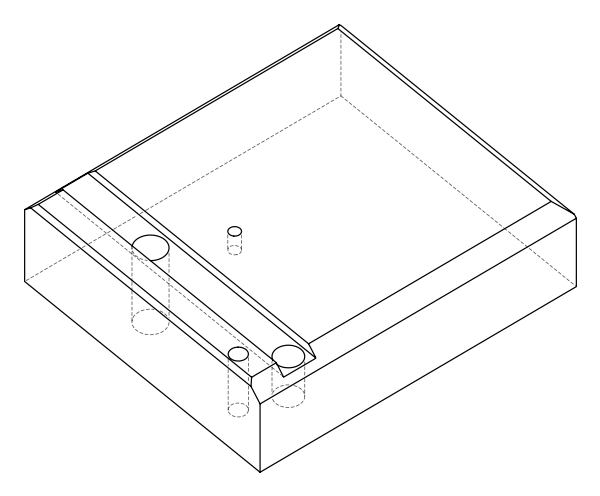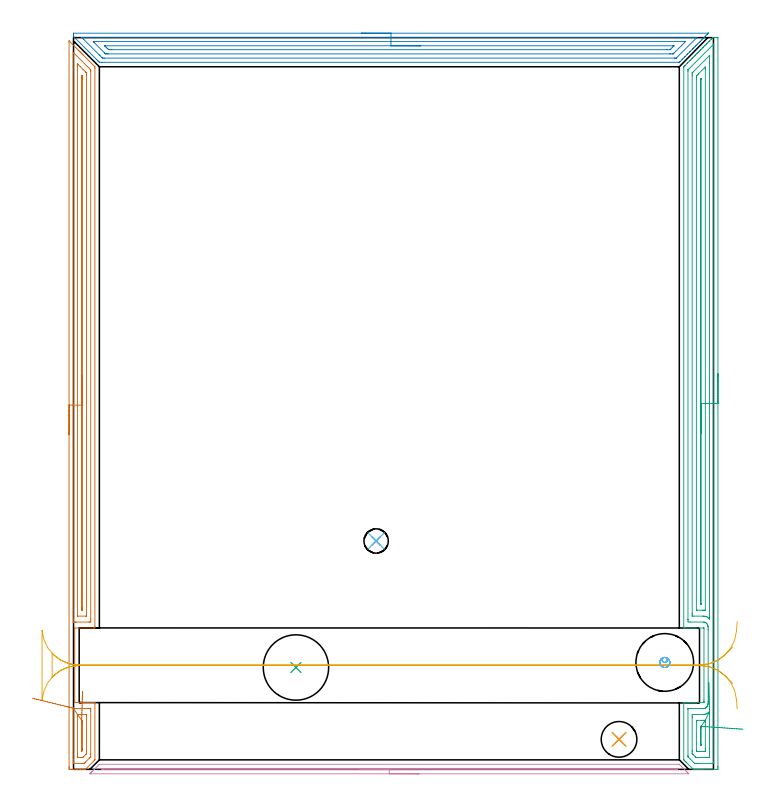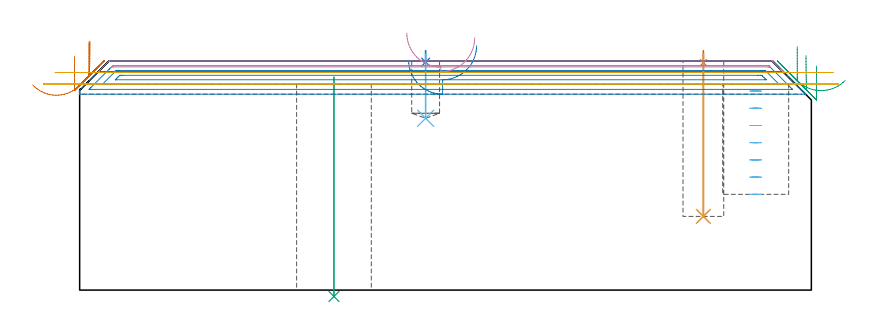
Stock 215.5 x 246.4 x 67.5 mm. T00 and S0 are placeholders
(PLAN: 12 operations, 7 tool changes, 30.1 min)
(1 SPOT_DRILL | STEP1POCKET | NXT0321_9005460120000 | 0.03 min | 1 mm3)
(2 SPOT_DRILL_1 | STEP1POCKET_2 | NXT0321_9005460120000 | 0.03 min | 0 mm3)
(3 INDEXABLE_INSERT_DRILL_THROUGH_HOLE_FROM_SOLID | STEP1HOLE | NXT0302_015 | 0.26 min | 25645 mm3)
(4 DRILL_BLIND_HOLE_INTO_CENTER | STEP1POCKET | UGT0301_198 | 0.19 min | 2159 mm3)
(5 DRILL_TO_ENLARGE_BLIND_HOLE | STEP1POCKET | UGT0301_373 | 0.19 min | 3012 mm3)
(6 DRILL_BLIND_HOLE_INTO_CENTER_1 | STEP1POCKET_2 | NXT0301_053 | 0.08 min | 836 mm3)
(7 AREA_MILL | FG_CHAMFER_SURFACE | UGT0205_001 | 7.4 min | 9328 mm3)
(8 AREA_MILL_1 | FG_CHAMFER_SURFACE_1 | UGT0205_001 | 6.78 min | 10086 mm3)
(9 AREA_MILL_2 | FG_CHAMFER_SURFACE_2 | UGT0205_001 | 9.36 min | 15903 mm3)
(10 AREA_MILL_3 | FG_CHAMFER_SURFACE_3 | UGT0205_001 | 3.32 min | 1011 mm3)
(11 MILL_RECTANGULAR_SLOT | SLOT_RECTANGULAR | UGT0201_107 | Follow Part, ap 6.25, ae 75% | 2.02 min | 31908 mm3)
(12 MILL_BLIND_HOLE_FROM_SOLID_MATERIAL | STEP1POCKET_1 | UGT0201_008 | Spiral | 0.47 min | 9608 mm3)
(TOOL NXT0321_9005460120000 | NC Spot Drill, 142deg, 12mm, Carbide, Uncoated | D12 PA142 FL30 Z2)
(TOOL NXT0302_015 | Index. Insert Drill 22mm [880-D2200L25-03] | D22 PA176 FL66 Z2)
(TOOL UGT0301_198 | Twist Drill 7.9 mm | D7.9 PA118 FL73 Z2)
(TOOL UGT0301_373 | Twist Drill Flat Bottom 12 mm | D12 PA180 FL101 Z2)
(TOOL NXT0301_053 | Carbide Drill 8.2mm [860.1-0820-025A1-MM 2214] | D8.2 PA140 FL47 Z2)
(TOOL UGT0205_001 | Chamfer Mill 20 x 3 x 45 deg. | D20 FL50 Z2)
(TOOL UGT0201_107 | End Mill 25 mm | D25 FL25 Z2)
(TOOL UGT0201_008 | End Mill 16 mm | D16 FL32 Z4)
(OP 1 SPOT_DRILL)
G17 G21 G94 G90
T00 M6
G54
G17 G0 G90 X183.7 Y10.1 S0 M3
G43 Z77.5 H0
G94 G81 G98 Z66.975 F250. R70.5
G80
M5
M2
(OP 2 SPOT_DRILL_1)
G17 G21 G94 G90
T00 M6
G54
G17 G0 G90 X101.9 Y76.9 S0 M3
G43 Z77.5 H0
G94 G81 G98 Z67.147 F250. R70.5
G80
M5
M2
(OP 3 INDEXABLE_INSERT_DRILL_THROUGH_HOLE_FROM_SOLID)
G17 G21 G94 G90
T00 M6
G54
G17 G0 G90 X74.9 Y34.3 S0 M3
G43 Z77.5 H1
G94 G81 G98 Z-1.884 F250. R62.7
G80
M5
M2
(OP 4 DRILL_BLIND_HOLE_INTO_CENTER)
G17 G21 G94 G90
T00 M6
G54
G17 G0 G90 X183.7 Y10.1 S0 M3
G43 Z77.5 H0
G94 G81 G98 Z21.7 F250. R69.5
G80
M5
M2
(OP 5 DRILL_TO_ENLARGE_BLIND_HOLE)
G17 G21 G94 G90
T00 M6
G54
G17 G0 G90 X183.7 Y10.1 S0 M3
G43 Z77.5 H0
G94 G73 G98 Z21.7 F250. Q11.45 R69.5
G80
M5
M2
(OP 6 DRILL_BLIND_HOLE_INTO_CENTER_1)
G17 G21 G94 G90
T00 M6
G54
G17 G0 G90 X101.9 Y76.9 S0 M3
G43 Z77.5 H1
G94 G81 G98 Z50.6 F250. R69.5
G80
M5
M2
(OP 7 AREA_MILL)
G17 G21 G94 G90
T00 M6
G54
G17 G0 G90 X-1.5 Y112.65 S1061 M3
G43 Z77.5 H0
Z68.8
G94 G1 Y112.688 Z67.928 F250.
Y112.802 Z67.064
Y112.991 Z66.212
Y113.253 Z65.38
Y113.587 Z64.574
Y113.99 Z63.8
Y114.458 Z63.064
Y114.989 Z62.372
Y115.579 Z61.729
Y116.222 Z61.14
Y116.914 Z60.608
Y117.65 Z60.14
Y118.424 Z59.737
Y119.23 Z59.403
Y120.062 Z59.141
Y120.913 Z58.952
Y121.778 Z58.838
Y122.65 Z58.8
X-1.499 Y245.269 Z58.799
X-1.494 Y245.283 Z58.803
X-1.473 Y245.269 Z58.825
X-1.38 Y245.18 Z58.919
X0.765 Y243.035 Z61.065
X1.094 Y242.707 Z61.391
X1.597 Y242.202 Z61.897
X1.809 Y241.992 Z62.107
X1.972 Y241.83 Z62.267
X2.129 Y241.672 Z62.427
X2.256 Y241.545 Z62.554
X2.411 Y241.391 Z62.706
X2.56 Y241.241 Z62.858
X2.703 Y241.098 Z63.001
X2.85 Y240.952 Z63.146
X2.991 Y240.81 Z63.289
X3.15 Y240.651 Z63.448
X3.289 Y240.513 Z63.585
X7.172 Y236.628 Z67.472
X7.193 Y236.596 Z67.493
X7.2 Y236.166 Z67.5
Y48.005
X7.193 Y47.61 Z67.493
X6.837 Y47.6 Z67.137
X0.4 Z60.7
Y22.5
X0.536 Y22.499 Z60.836
X0.544 Z60.837
X0.656 Y22.5 Z60.949
X1.478 Z61.778
X7.166 Z67.465
X7.193 Y22.46 Z67.493
X7.199 Y22.383 Z67.499
X7.2 Y22.081 Z67.5
Y3.308
X7.194 Y3.198 Z67.492
X7.086 Y3.085 Z67.383
X4.167 Y0.166 Z64.466
X4.008 Y0.005 Z64.3
X3.992 Y0.001 Z64.284
X3.814 Y0. Z64.114
X3.116 Z63.415
X2.411 Z62.706
X1.181 Z61.478
X-0.222 Z60.073
X-0.837 Z59.459
X-1.1 Y0.002 Z59.196
X-1.317 Y0.005 Z58.98
X-1.492 Y0.01 Z58.805
X-1.495 Y0.224 Z58.802
X-1.499 Y0.626 Z58.801
X-1.5 Y1.034 Z58.8
Y122.65
X-0.086 Z60.214
X-0.085 Y241.098 Z60.215
X-0.083 Y241.345 Z60.217
X-0.08 Y241.405 Z60.22
X-0.079 Y241.417 Z60.221
X-0.061 Y241.402 Z60.239
X-0.006 Y241.352 Z60.294
X0.252 Y241.098 Z60.552
X4.722 Y236.628 Z65.022
X5.044 Y236.304 Z65.344
X5.605 Y235.734 Z65.905
X5.779 Y235.54 Z66.079
X5.781 Y235.356 Z66.081
X5.785 Y234.98 Z66.085
X5.786 Y50.687 Z66.086
X5.784 Y49.934 Z66.084
X5.783 Y49.793 Z66.083
X5.779 Y49.615 Z66.079
X5.424 Y49.605 Z65.724
X5.233 Y49.601 Z65.533
X0.846 Y49.599 Z61.146
X0.656 Y49.596 Z60.956
X0.356 Y49.589 Z60.656
X0.191 Y49.568 Z60.491
X0.04 Y49.526 Z60.34
X-0.054 Y49.497 Z60.246
X-0.071 Y49.494 Z60.229
X-0.079 Z60.221
X-0.08 Y49.519 Z60.22
X-0.084 Y49.653 Z60.216
X-0.085 Y49.793 Z60.215
X-0.086 Y50.548 Z60.214
Y122.65
X1.328 Z61.628
X1.329 Y236.836 Z61.629
X1.33 Y237.522 Z61.63
X1.331 Y237.552 Z61.631
X1.373 Y237.522 Z61.673
X1.533 Y237.365 Z61.833
X2.273 Y236.628 Z62.573
X3.167 Y235.734 Z63.467
X4.06 Y234.84 Z64.36
X4.167 Y234.731 Z64.467
X4.354 Y234.535 Z64.654
X4.365 Y234.154 Z64.665
X4.369 Y233.946 Z64.669
X4.371 Y233.738 Z64.671
Y52.267
X4.37 Y52.058 Z64.67
X4.364 Y51.642 Z64.664
X4.362 Y51.608 Z64.662
X4.354 Y51.606 Z64.654
X4.328 Y51.603 Z64.628
X4.274 Y51.601 Z64.574
X4.167 Y51.6 Z64.467
X1.514 Y51.601 Z61.814
X1.338 Y51.61 Z61.638
X1.331 Y51.663 Z61.631
X1.33 Y51.681 Z61.63
X1.329 Y51.789 Z61.629
X1.328 Y122.65 Z61.628
X2.743 Z63.043
Y233.052
X2.746 Y233.39 Z63.046
X2.749 Y233.602 Z63.049
X2.757 Y233.683 Z63.057
X2.848 Y233.597 Z63.148
X2.898 Y233.546 Z63.198
X2.946 Y233.494 Z63.246
X2.951 Y233.396 Z63.251
X2.956 Y233.052 Z63.256
X2.957 Y232.833 Z63.257
Y232.496
Y54.263
X2.956 Y53.925 Z63.256
X2.953 Y53.711 Z63.253
X2.949 Y53.61 Z63.249
X2.85 Y53.609 Z63.15
X2.751 Y53.61 Z63.051
X2.748 Y53.707 Z63.048
X2.744 Y53.924 Z63.044
X2.743 Y54.263 Z63.043
Y54.482
Y122.65
Y123.521 Z63.081
Y124.386 Z63.195
Y125.238 Z63.383
Y126.07 Z63.646
Y126.876 Z63.98
Y127.65 Z64.382
Y128.386 Z64.851
Y129.078 Z65.382
Y129.721 Z65.972
Y130.31 Z66.615
Y130.841 Z67.307
Y131.31 Z68.043
Y131.713 Z68.816
Y132.047 Z69.622
Y132.309 Z70.454
Y132.498 Z71.306
Y132.612 Z72.171
Y132.65 Z73.043
G0 Z77.5
X-13.822 Y23.941
Z60.422
G1 X-13.205 Y23.791 Z59.823
X-12.54 Y23.629 Z59.282
X-11.832 Y23.457 Z58.803
X-11.086 Y23.276 Z58.389
X-10.307 Y23.086 Z58.043
X-9.502 Y22.891 Z57.769
X-8.678 Y22.69 Z57.568
X-7.839 Y22.486 Z57.442
X-6.993 Y22.28 Z57.391
X-6.145 Y22.074 Z57.417
X-5.303 Y21.87 Z57.518
X-4.473 Y21.668 Z57.695
X-3.661 Y21.47 Z57.945
X-2.873 Y21.279 Z58.267
X-2.116 Y21.094 Z58.659
X-1.395 Y20.919 Z59.117
X-0.715 Y20.754 Z59.638
X-0.082 Y20.6 Z60.218
X0.059 Y20.566 Z60.359
X0.217 Y20.527 Z60.517
X0.445 Y20.507 Z60.745
X0.656 Y20.503 Z60.956
X1.33 Y20.5 Z61.63
X1.533 Z61.833
X4.841 Z65.141
X5.719 Z66.019
X5.76 Y20.497 Z66.06
X5.772 Y20.494 Z66.072
X5.779 Y20.49 Z66.079
X5.781 Y20.475 Z66.081
X5.784 Y20.434 Z66.084
X5.785 Y20.293 Z66.085
X5.786 Y19.538 Z66.086
Y5.096
X5.784 Y4.343 Z66.084
X5.781 Y4.272 Z66.081
X5.779 Y4.242 Z66.079
X5.746 Y4.202 Z66.046
X5.394 Y3.846 Z65.694
X3.964 Y2.414 Z64.264
X3.62 Y2.077 Z63.92
X3.572 Y2.034 Z63.872
X3.541 Y2.01 Z63.841
X3.492 Y2.007 Z63.792
X3.289 Y2.003 Z63.589
X2.818 Y2. Z63.118
X0.184 Z60.484
X-0.011 Y2.003 Z60.289
X-0.045 Y2.005 Z60.255
X-0.077 Y2.009 Z60.223
X-0.079 Y2.054 Z60.221
X-0.084 Y2.274 Z60.216
X-0.085 Y2.414 Z60.215
X-0.086 Y3.169 Z60.214
X-0.085 Y20.482 Z60.215
X-0.084 Y20.576 Z60.216
X-0.082 Y20.6 Z60.218
X1.336 Y18.492 Z61.636
X1.343 Y18.494 Z61.643
X1.37 Y18.497 Z61.67
X1.424 Y18.499 Z61.724
X1.533 Y18.5 Z61.833
X4.172 Z64.472
X4.365 Y18.482 Z64.665
X4.37 Y18.43 Z64.67
Y18.412
X4.371 Y18.297 Z64.671
X4.372 Y17.611 Z64.672
X4.371 Y5.99 Z64.671
X4.37 Y5.783 Z64.67
X4.365 Y5.439 Z64.665
X4.362 Y5.273 Z64.662
X4.196 Y5.096 Z64.496
X4.182 Y5.081 Z64.482
X3.303 Y4.202 Z63.603
X3.289 Y4.188 Z63.589
X3.113 Y4.024 Z63.413
X2.949 Y4.01 Z63.249
X2.608 Y4.002 Z62.908
X2.411 Y4.001 Z62.711
X1.731 Z62.031
X1.533 Y4.005 Z61.833
X1.342 Y4.01 Z61.642
X1.336 Y4.202 Z61.636
X1.332 Y4.408 Z61.632
X1.329 Y5.096 Z61.629
Y5.305
Y17.82
X1.33 Y18.029 Z61.63
X1.334 Y18.445 Z61.634
X1.336 Y18.492 Z61.636
X2.749 Y16.48 Z63.049
X2.85 Y16.49 Z63.15
X2.95 Y16.48 Z63.25
X2.953 Y16.379 Z63.253
X2.956 Y16.163 Z63.256
X2.957 Y15.823 Z63.257
Y15.605
Y6.884
X2.955 Y6.665 Z63.255
X2.951 Y6.334 Z63.251
X2.945 Y6.305 Z63.245
X2.925 Y6.283 Z63.225
X2.848 Y6.202 Z63.148
X2.77 Y6.128 Z63.07
X2.751 Y6.111 Z63.051
X2.748 Y6.146 Z63.048
X2.745 Y6.219 Z63.045
X2.743 Y6.328 Z63.043
Y6.546
Y15.823
X2.744 Y16.161 Z63.044
X2.746 Y16.376 Z63.046
X2.749 Y16.48 Z63.049
X2.774 Y17.349 Z63.112
X2.799 Y18.21 Z63.251
X2.823 Y19.056 Z63.464
X2.847 Y19.88 Z63.75
X2.869 Y20.676 Z64.107
X2.891 Y21.437 Z64.532
X2.912 Y22.159 Z65.021
X2.931 Y22.835 Z65.572
X2.949 Y23.461 Z66.179
X2.965 Y24.032 Z66.839
X2.98 Y24.543 Z67.546
X2.993 Y24.99 Z68.295
X3.004 Y25.37 Z69.08
X3.013 Y25.681 Z69.895
X3.019 Y25.919 Z70.734
X3.024 Y26.084 Z71.591
X3.027 Y26.173 Z72.459
Y26.186 Z73.331
G0 Z77.5
M5
M2
(OP 8 AREA_MILL_1)
G17 G21 G94 G90
T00 M6
G54
G17 G0 G90 X96.9 Y247.9 S1061 M3
G43 Z77.5 H0
Z67.7
G94 G1 X96.938 Z66.828 F250.
X97.052 Z65.964
X97.241 Z65.112
X97.503 Z64.28
X97.837 Z63.474
X98.24 Z62.7
X98.708 Z61.964
X99.24 Z61.272
X99.829 Z60.629
X100.472 Z60.04
X101.164 Z59.508
X101.9 Z59.04
X102.674 Z58.637
X103.48 Z58.303
X104.312 Z58.041
X105.164 Z57.852
X106.028 Z57.738
X106.9 Z57.7
X213.509
X213.78 Y247.895 Z57.705
X213.782 Y247.894
X213.78 Y247.88 Z57.72
X213.702 Y247.802 Z57.798
X213.32 Y247.418 Z58.178
X212.846 Y246.946 Z58.654
X212.436 Y246.535 Z59.062
X212.292 Y246.391 Z59.208
X211.996 Y246.096 Z59.504
X211.553 Y245.651 Z59.946
X211.083 Y245.183 Z60.417
X210.669 Y244.767 Z60.83
X210.17 Y244.27 Z61.329
X209.785 Y243.884 Z61.713
X209.612 Y243.712 Z61.887
X209.421 Y243.521 Z62.079
X208.901 Y243. Z62.597
X208.719 Y242.819 Z62.781
X208.565 Y242.665 Z62.935
X208.459 Y242.558 Z63.039
X208.421 Y242.521 Z63.078
X207.708 Y241.808 Z63.792
X207.576 Y241.675 Z63.922
X207.528 Y241.627 Z63.971
X206.852 Y240.952 Z64.648
X206.692 Y240.791 Z64.806
X206.635 Y240.734 Z64.864
X205.996 Y240.096 Z65.504
X205.809 Y239.907 Z65.689
X205.146 Y239.247 Z66.353
X204.925 Y239.024 Z66.573
X204.283 Y238.383 Z67.217
X204.253 Y238.353 Z67.246
X204.014 Y238.119 Z67.475
X203.995 Y238.104 Z67.489
X203.807 Y238.1 Z67.5
X9.547
X8.735 Y238.106 Z67.493
X8.699 Y238.107 Z67.492
X8.654 Y238.149 Z67.45
X8.207 Y238.593 Z67.007
X7.776 Y239.024 Z66.576
X0.136 Y246.662 Z58.935
X0.073 Y246.724 Z58.869
X0.01 Y246.798 Z58.793
X0.002 Y246.865 Z58.726
X0. Y247.31 Z58.289
Y247.635 Z57.964
X0.01 Y247.893 Z57.705
X0.067 Y247.9 Z57.7
X106.9
Y246.486 Z59.114
X209.612 Y246.485 Z59.115
X209.662
X209.906 Y246.479 Z59.121
X209.884 Y246.445 Z59.155
X209.797 Y246.352 Z59.248
X209.704 Y246.255 Z59.345
X209.612 Y246.162 Z59.438
X203.137 Y239.687 Z65.913
X203.04 Y239.592 Z66.008
X202.978 Y239.536 Z66.064
X202.961 Y239.523 Z66.077
X202.94 Y239.52 Z66.08
X202.889 Y239.517 Z66.083
X202.467 Y239.514 Z66.086
X202.418
X10.39 Y239.515 Z66.085
X9.969 Y239.519 Z66.081
X9.763 Y239.521 Z66.079
X9.547 Y239.714 Z65.886
X8.902 Y240.349 Z65.251
X8.654 Y240.596 Z65.004
X3.295 Y245.956 Z59.644
X2.891 Y246.367 Z59.233
X2.804 Y246.458 Z59.142
X2.791 Y246.48 Z59.12
X2.824 Y246.481 Z59.119
X2.917 Y246.483 Z59.117
X3.295 Y246.486 Z59.114
X3.344
X106.9
Y245.072 Z60.528
X205.733 Y245.071 Z60.529
X205.846 Y245.069 Z60.531
X206.04 Y245.065 Z60.535
X206.052 Y245.06 Z60.54
X206.048 Y245.052 Z60.548
X206.04 Y245.04 Z60.56
X202.233 Y241.233 Z64.367
X202.011 Y241.017 Z64.583
X201.946 Y240.956 Z64.644
X201.921 Y240.935 Z64.665
X201.877 Y240.933 Z64.667
X201.574 Y240.931 Z64.669
X200.988 Y240.929 Z64.671
X200.681
X11.64
X11.333 Y240.93 Z64.67
X11.026 Y240.932 Z64.668
X10.822 Y240.936 Z64.664
X10.767 Y240.943 Z64.657
X10.74 Y240.967 Z64.633
X10.684 Y241.019 Z64.581
X10.466 Y241.233 Z64.367
X10.44 Y241.259 Z64.341
X6.867 Y244.832 Z60.768
X6.728 Y244.977 Z60.623
X6.662 Y245.049 Z60.551
X6.65 Y245.066 Z60.534
X6.661 Y245.067 Z60.533
X6.714 Y245.069 Z60.531
X6.867 Y245.071 Z60.529
X106.9 Y245.072 Z60.528
Y243.657 Z61.943
X201.803
X202.078 Y243.655 Z61.945
X202.166 Y243.652 Z61.948
X202.188 Y243.65 Z61.95
X202.182 Y243.641 Z61.959
X202.152 Y243.605 Z61.995
X202.073 Y243.522 Z62.078
X202.007 Y243.455 Z62.145
X201.574 Y243.022 Z62.578
X201.117 Y242.568 Z63.032
X200.969 Y242.424 Z63.176
X200.913 Y242.373 Z63.227
X200.884 Y242.35 Z63.25
X200.846 Y242.348 Z63.252
X200.681 Y242.346 Z63.254
X200.017 Y242.343 Z63.257
X199.788
X12.89
X12.226 Y242.344 Z63.256
X11.994 Y242.346 Z63.254
X11.836 Y242.35 Z63.25
X11.53 Y242.631 Z62.969
X11.333 Y242.818 Z62.782
X11.149 Y243. Z62.6
X10.969 Y243.181 Z62.419
X10.623 Y243.533 Z62.067
X10.529 Y243.632 Z61.968
X10.514 Y243.653 Z61.947
X10.517 Y243.654 Z61.946
X10.574 Y243.656 Z61.944
X10.669 Y243.657 Z61.943
X106.9
X107.772 Z61.981
X108.636 Z62.095
X109.488 Z62.283
X110.32 Z62.546
X111.126 Z62.88
X111.9 Z63.282
X112.636 Z63.751
X113.328 Z64.282
X113.971 Z64.872
X114.56 Z65.515
X115.092 Z66.207
X115.56 Z66.943
X115.963 Z67.716
X116.297 Z68.522
X116.559 Z69.354
X116.748 Z70.206
X116.862 Z71.071
X116.9 Z71.943
G0 Z77.5
M5
M2
(OP 9 AREA_MILL_2)
G17 G21 G94 G90
T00 M6
G54
G17 G0 G90 X217. Y133.2 S1061 M3
G43 Z77.5 H0
Z66.
G94 G1 Y133.162 Z65.128 F250.
Y133.048 Z64.263
Y132.859 Z63.412
Y132.597 Z62.58
Y132.263 Z61.774
Y131.86 Z61.
Y131.392 Z60.264
Y130.86 Z59.572
Y130.271 Z58.929
Y129.628 Z58.339
Y128.936 Z57.808
Y128.2 Z57.34
Y127.426 Z56.937
Y126.62 Z56.603
Y125.788 Z56.341
Y124.936 Z56.152
Y124.072 Z56.038
Y123.2 Z56.
Y1.023
X216.999 Y0.595 Z56.001
X216.994 Y0.137 Z56.003
X216.992 Y0.009 Z56.006
X216.542 Y0. Z56.455
X212.132 Z60.862
X211.544 Z61.453
X211.25 Z61.746
X210.662 Z62.334
X210.368 Z62.627
X209.78 Z63.22
X209.193 Z63.807
X208.71 Y0.003 Z64.287
X208.694 Y0.007 Z64.303
X208.604 Y0.095 Z64.394
X208.55 Y0.149 Z64.448
X206.241 Y2.458 Z66.757
X206.058 Y2.642 Z66.942
X205.958 Y2.742 Z67.042
X205.8 Y2.899 Z67.198
X205.594 Y3.106 Z67.405
X205.505 Y3.206 Z67.491
X205.5 Y3.27 Z67.5
Y22.441
X205.505 Y22.49 Z67.493
X205.622 Y22.5 Z67.376
X209.604 Z63.395
X210.368 Z62.625
X212.222 Z60.773
X212.242 Z60.758
X212.3 Z60.7
Y22.767
X212.297 Y22.886 Z60.696
X212.3 Y23.33 Z60.7
Y47.6
X212.2 Z60.8
X212.198 Y47.601
X212.197
X212.132 Y47.6 Z60.867
X205.958 Z67.036
X205.758 Y47.602 Z67.236
X205.504 Y47.61 Z67.49
X205.5 Y47.853 Z67.5
Y236.443
X205.504 Y236.596 Z67.489
X205.506 Y236.603 Z67.486
X205.68 Y236.78 Z67.319
X205.788 Y236.889 Z67.211
X205.958 Y237.06 Z67.039
X206.68 Y237.78 Z66.319
X206.84 Y237.942 Z66.157
X207.572 Y238.672 Z65.427
X207.722 Y238.824 Z65.274
X208.154 Y239.254 Z64.846
X208.463 Y239.564 Z64.536
X208.604 Y239.706 Z64.392
X209.008 Y240.108 Z63.992
X209.058 Y240.158 Z63.942
X209.355 Y240.455 Z63.644
X209.486 Y240.588 Z63.51
X209.862 Y240.962 Z63.138
X209.997 Y241.097 Z63.003
X210.246 Y241.347 Z62.752
X210.368 Y241.47 Z62.628
X210.716 Y241.816 Z62.284
X210.908 Y242.008 Z62.091
X211.138 Y242.239 Z61.86
X211.25 Y242.352 Z61.746
X211.82 Y242.92 Z61.18
X212.029 Y243.13 Z60.969
X212.132 Y243.234 Z60.864
X212.573 Y243.673 Z60.426
X213.014 Y244.116 Z59.982
X213.219 Y244.319 Z59.78
X213.278 Y244.378 Z59.722
X213.896 Y244.998 Z59.1
X214.132 Y245.232 Z58.868
X214.778 Y245.879 Z58.219
X214.986 Y246.086 Z58.014
X215.219 Y246.319 Z57.78
X215.301 Y246.39 Z57.697
X215.66 Y246.4 Z57.34
X216.542 Z56.458
X216.836 Z56.163
X216.994 Y246.39 Z56.005
X217. Y246.358 Z56.
Y123.2
X215.586 Z57.414
Y2.378
X215.584 Y2.174 Z57.416
X215.582 Y2.072 Z57.418
X215.579 Y2.024 Z57.421
X215.572 Y2.01 Z57.428
X215.525 Y2.008 Z57.475
X215.15 Y2.001 Z57.85
X210.368 Z62.632
X209.857 Y2.003 Z63.143
X209.486 Y2.01 Z63.514
X209.133 Y2.029 Z63.867
X208.774 Y2.378 Z64.226
X207.722 Y3.427 Z65.278
X206.991 Y4.161 Z66.009
X206.942 Y4.216 Z66.058
X206.921 Y4.243 Z66.079
X206.919 Y4.264 Z66.081
X206.916 Y4.366 Z66.084
X206.915 Y4.57 Z66.085
Y20.211
X206.917 Y20.416 Z66.083
X206.919 Y20.466 Z66.081
X206.92 Y20.483 Z66.08
X206.962 Y20.49 Z66.038
X207.152 Y20.495 Z65.848
X207.437 Y20.499 Z65.563
X211.25 Y20.5 Z61.75
X211.844 Y20.502 Z61.156
X212.132 Y20.509 Z60.868
X212.426 Y20.518 Z60.574
X212.655 Y20.574 Z60.345
X212.803 Y20.642 Z60.197
X213.014 Y20.785 Z59.986
X213.175 Y20.941 Z59.825
X213.303 Y21.103 Z59.697
X213.441 Y21.336 Z59.559
X213.513 Y21.49 Z59.487
X213.59 Y21.704 Z59.41
X213.661 Y21.995 Z59.339
X213.691 Y22.201 Z59.309
X213.707 Y22.533 Z59.293
X213.713 Y22.886 Z59.287
X213.714 Y22.978 Z59.286
Y47.013
X213.712 Y47.148 Z59.288
X213.696 Y47.853 Z59.304
X213.665 Y48.087 Z59.335
X213.624 Y48.274 Z59.376
X213.57 Y48.456 Z59.43
X213.451 Y48.745 Z59.549
X213.287 Y49.019 Z59.713
X213.156 Y49.18 Z59.844
X213.014 Y49.315 Z59.986
X212.837 Y49.439 Z60.163
X212.615 Y49.54 Z60.385
X212.382 Y49.587 Z60.618
X212.169 Y49.599 Z60.831
X207.722 Y49.602 Z65.278
X206.921 Y49.637 Z66.079
X206.915 Y50.453 Z66.085
Y50.528
Y235.105
X206.92 Y235.513 Z66.08
X206.921 Y235.56 Z66.079
X206.949 Y235.591 Z66.051
X207.003 Y235.65 Z65.997
X207.093 Y235.742 Z65.907
X207.347 Y235.997 Z65.653
X215.432 Y244.082 Z57.568
X215.518 Y244.165 Z57.482
X215.564 Y244.207 Z57.436
X215.578 Y244.218 Z57.422
X215.583 Y244.099 Z57.417
X215.585 Y244.022 Z57.415
Y243.897
X215.586 Y123.2 Z57.414
X214.172 Z58.828
X214.171 Y51.142 Z58.829
X214.169 Y50.862 Z58.831
X214.167 Y50.677 Z58.833
X214.165 Y50.625 Z58.835
X214.142 Y50.643 Z58.858
X214.067 Y50.717 Z58.933
X213.896 Y50.886 Z59.104
X213.612 Y51.128 Z59.388
X213.43 Y51.255 Z59.57
X213.119 Y51.42 Z59.881
X213.014 Y51.464 Z59.986
X212.944 Y51.49 Z60.056
X212.488 Y51.581 Z60.512
X212.132 Y51.594 Z60.868
X211.956 Y51.598 Z61.044
X208.604 Y51.602 Z64.396
X208.423 Y51.603 Z64.577
X208.337 Y51.61 Z64.663
X208.335 Y51.634 Z64.665
X208.332 Y51.696 Z64.668
X208.329 Y52.312 Z64.671
X208.328 Y52.59 Z64.672
X208.329 Y233.6 Z64.671
X208.331 Y234.214 Z64.669
X208.334 Y234.486 Z64.666
X208.337 Y234.525 Z64.663
X208.356 Y234.548 Z64.644
X208.41 Y234.606 Z64.59
X208.604 Y234.804 Z64.396
X208.753 Y234.954 Z64.247
X214.075 Y240.275 Z58.925
X214.121 Y240.319 Z58.879
X214.151 Y240.344 Z58.849
X214.165 Y240.353 Z58.835
X214.167 Y240.333 Z58.833
X214.17 Y240.278 Z58.83
X214.171 Y240.243 Z58.829
X214.172 Y240.177 Z58.828
Y123.2
X212.757 Z60.243
Y53.779
X212.756 Y53.621 Z60.244
X212.754 Y53.583 Z60.246
X212.751 Y53.571 Z60.249
X212.736 Y53.57 Z60.264
X212.647 Y53.575 Z60.353
X212.132 Y53.59 Z60.868
X211.741 Y53.598 Z61.259
X209.975 Y53.601 Z63.025
X209.774 Y53.607 Z63.226
X209.755 Y53.609 Z63.245
X209.75 Y53.629 Z63.25
X209.746 Y53.697 Z63.254
X209.743 Y53.835 Z63.257
Y232.43
X209.744 Y233.061 Z63.256
X209.747 Y233.322 Z63.253
X209.75 Y233.475 Z63.25
X209.843 Y233.582 Z63.157
X209.975 Y233.72 Z63.025
X210.368 Y234.119 Z62.632
X210.415 Y234.166 Z62.585
X212.633 Y236.382 Z60.367
X212.674 Y236.421 Z60.326
X212.724 Y236.463 Z60.276
X212.751 Y236.477 Z60.249
X212.753 Y236.431 Z60.247
X212.756 Y236.258 Z60.244
X212.757 Y235.997 Z60.243
Y235.833
Y123.2
X211.343 Z61.657
X211.342 Y55.785 Z61.658
X211.34 Y55.69 Z61.66
X211.336 Y55.63 Z61.664
X211.331 Y55.609 Z61.669
X211.318 Y55.608 Z61.682
X211.25 Y55.607 Z61.75
X211.165 Y55.61 Z61.835
X211.16 Y55.784 Z61.84
X211.158 Y55.878 Z61.842
X211.157 Y55.972 Z61.843
Y56.77
X211.158 Y231.632 Z61.842
X211.164 Y232.43 Z61.836
X211.175 Y232.465 Z61.825
X211.194 Y232.487 Z61.806
X211.25 Y232.546 Z61.75
X211.313 Y232.603 Z61.687
X211.337 Y232.621 Z61.663
X211.339 Y232.587 Z61.661
X211.341 Y232.524 Z61.659
X211.343 Y232.43 Z61.657
Y232.336
Y123.2
Y122.328 Z61.695
Y121.464 Z61.809
Y120.612 Z61.998
Y119.78 Z62.26
Y118.974 Z62.594
Y118.2 Z62.997
Y117.464 Z63.465
Y116.772 Z63.996
Y116.129 Z64.586
Y115.54 Z65.229
Y115.008 Z65.921
Y114.54 Z66.657
Y114.137 Z67.431
Y113.803 Z68.237
Y113.541 Z69.069
Y113.352 Z69.92
Y113.238 Z70.785
Y113.2 Z71.657
G0 Z77.5
X213.926 Y29.196
Z69.077
G1 X213.927 Y29.179 Z68.204
X213.929 Y29.087 Z67.337
X213.933 Y28.919 Z66.481
X213.939 Y28.677 Z65.643
X213.947 Y28.363 Z64.829
X213.956 Y27.979 Z64.045
X213.967 Y27.529 Z63.298
X213.98 Y27.015 Z62.593
X213.994 Y26.442 Z61.936
X214.009 Y25.813 Z61.331
X214.026 Y25.135 Z60.783
X214.044 Y24.411 Z60.297
X214.062 Y23.647 Z59.875
X214.082 Y22.85 Z59.522
X214.102 Y22.025 Z59.239
X214.123 Y21.178 Z59.029
X214.144 Y20.317 Z58.894
X214.165 Y19.447 Z58.835
X214.168 Y19.32 Z58.832
X214.17 Y19.176 Z58.83
X214.171 Y19.041 Z58.829
X214.172 Y18.428 Z58.828
X214.171 Y5.053 Z58.829
Y4.775
X214.166 Y4.161 Z58.834
X214.165 Y4.031 Z58.835
X214.047 Y4.008 Z58.953
X213.896 Y4.006 Z59.104
X213.173 Y4. Z59.827
X213.014 Z59.986
X210.528 Z62.472
X210.368 Z62.632
X209.641 Y4.004 Z63.359
X209.608 Y4.01 Z63.392
X209.536 Y4.071 Z63.464
X209.486 Y4.115 Z63.514
X209.438 Y4.161 Z63.562
X208.604 Y4.995 Z64.396
X208.546 Y5.053 Z64.454
X208.488 Y5.114 Z64.512
X208.369 Y5.243 Z64.631
X208.335 Y5.285 Z64.665
X208.332 Y5.298 Z64.668
X208.33 Y5.33 Z64.67
X208.329 Y5.945 Z64.671
X208.328 Y6.223 Z64.672
X208.329 Y17.536 Z64.671
Y17.814
X208.334 Y18.428 Z64.666
X208.335 Y18.488 Z64.665
X208.462 Y18.496 Z64.538
X208.534 Y18.499 Z64.466
X212.06 Y18.501 Z60.94
X212.132 Y18.504 Z60.868
X212.53 Y18.523 Z60.47
X212.851 Y18.593 Z60.149
X213.014 Y18.64 Z59.986
X213.291 Y18.764 Z59.709
X213.46 Y18.869 Z59.54
X213.624 Y18.98 Z59.376
X213.896 Y19.211 Z59.104
X214.082 Y19.38 Z58.918
X214.165 Y19.447 Z58.835
X212.75 Y16.528 Z60.25
X212.753 Y16.499 Z60.247
X212.755 Y16.446 Z60.245
X212.757 Y16.013 Z60.243
Y15.753
Y7.096
X212.756 Y6.836 Z60.244
X212.751 Y6.211 Z60.249
X212.746 Y6.01 Z60.254
X212.077 Y6. Z60.923
X210.312 Y6.001 Z62.688
X210.129 Y6.01 Z62.871
X210.038 Y6.023 Z62.962
X209.97 Y6.086 Z63.03
X209.865 Y6.187 Z63.135
X209.811 Y6.243 Z63.189
X209.769 Y6.291 Z63.231
X209.749 Y6.317 Z63.251
X209.748 Y6.343 Z63.252
X209.744 Y6.576 Z63.256
X209.743 Y8.62 Z63.257
Y15.753
X209.746 Y16.382 Z63.254
X209.749 Y16.474 Z63.251
X209.751 Y16.49 Z63.249
X209.769 Y16.493 Z63.231
X209.814 Y16.496 Z63.186
X209.999 Y16.499 Z63.001
X211.393 Y16.5 Z61.607
X212.132 Y16.504 Z60.868
X212.269 Y16.506 Z60.731
X212.75 Y16.528 Z60.25
X211.322 Y14.49 Z61.678
X211.336 Y14.474 Z61.664
X211.339 Y14.378 Z61.661
X211.342 Y14.252 Z61.658
X211.343 Y13.875 Z61.657
Y8.431
X211.342 Y8.243 Z61.658
X211.339 Y8.117 Z61.661
X211.336 Y8.022 Z61.664
X211.324 Y8.01 Z61.676
X211.25 Y8.009 Z61.75
X211.169 Y8.01 Z61.831
X211.162 Y8.337 Z61.838
X211.158 Y8.525 Z61.842
X211.157 Y8.62 Z61.843
Y8.714
Y14.064
Y14.158
X211.159 Y14.346 Z61.841
X211.163 Y14.471 Z61.837
X211.166 Y14.492 Z61.834
X211.169 Y14.495 Z61.831
X211.185 Y14.497 Z61.815
X211.25 Y14.495 Z61.75
X211.322 Y14.49 Z61.678
X211.965 Y14.446 Z61.089
X212.656 Y14.398 Z60.559
X213.39 Y14.347 Z60.091
X214.163 Y14.293 Z59.689
X214.967 Y14.237 Z59.356
X215.797 Y14.18 Z59.095
X216.647 Y14.121 Z58.907
X217.51 Y14.061 Z58.794
X218.38 Y14.001 Z58.757
X219.249 Y13.94 Z58.796
X220.112 Y13.88 Z58.911
X220.961 Y13.822 Z59.101
X221.791 Y13.764 Z59.365
X222.595 Y13.708 Z59.699
X223.366 Y13.655 Z60.103
X224.1 Y13.604 Z60.573
X224.789 Y13.556 Z61.105
X225.43 Y13.512 Z61.695
G0 Z77.5
M5
M2
(OP 10 AREA_MILL_3)
G17 G21 G94 G90
T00 M6
G54
G17 G0 G90 X116.35 Y-1.5 S1061 M3
G43 Z77.5 H0
Z74.3
G94 G1 X116.312 Z73.428 F250.
X116.198 Z72.564
X116.009 Z71.712
X115.747 Z70.88
X115.413 Z70.074
X115.01 Z69.3
X114.541 Z68.564
X114.01 Z67.872
X113.421 Z67.229
X112.778 Z66.64
X112.086 Z66.108
X111.35 Z65.64
X110.576 Z65.237
X109.77 Z64.903
X108.938 Z64.641
X108.086 Z64.452
X107.221 Z64.338
X106.35 Z64.3
X5.8
X5.642 Y-1.499 Z64.301
X5.567 Y-1.497 Z64.303
X5.513 Y-1.491 Z64.306
X5.642 Y-1.356 Z64.441
X5.792 Y-1.205 Z64.59
X5.937 Y-1.061 Z64.736
X6.088 Y-0.911 Z64.887
X6.228 Y-0.77 Z65.026
X6.979 Y-0.019 Z65.778
X8.578 Y1.578 Z67.377
X8.678 Y1.677 Z67.473
X8.705 Y1.695 Z67.49
X8.762 Y1.7 Z67.5
X203.938
X203.995 Y1.695 Z67.49
X204.022 Y1.677 Z67.473
X204.122 Y1.578 Z67.377
X206.472 Y-0.77 Z65.026
X206.612 Y-0.911 Z64.887
X206.763 Y-1.061 Z64.736
X206.908 Y-1.205 Z64.59
X207.057 Y-1.358 Z64.44
X207.187 Y-1.491 Z64.306
X207.133 Y-1.497 Z64.303
X207.057 Y-1.5 Z64.3
X106.35
Y-0.086 Z65.714
X9.98
X9.653 Y-0.084 Z65.716
X9.393 Y-0.082 Z65.718
X9.385 Y-0.079 Z65.721
Y-0.074 Z65.726
X9.406 Y-0.049 Z65.751
X9.653 Y0.2 Z66.
X9.724 Y0.263 Z66.063
X9.748 Y0.279 Z66.079
X9.776 Y0.281 Z66.081
X9.91 Y0.284 Z66.084
X10.289 Y0.285 Z66.085
X10.544 Y0.286 Z66.086
X202.411 Y0.285 Z66.085
X202.792 Y0.283 Z66.083
X202.924 Y0.281 Z66.081
X202.952 Y0.279 Z66.079
X202.976 Y0.263 Z66.063
X203.047 Y0.199 Z65.999
X203.298 Y-0.059 Z65.741
X203.316 Y-0.08 Z65.72
X203.292 Y-0.081 Z65.719
X203.211 Y-0.084 Z65.716
X203.047 Y-0.085 Z65.715
X202.792 Y-0.086 Z65.714
X106.35
X105.478 Z65.752
X104.613 Z65.866
X103.762 Z66.055
X102.93 Z66.317
X102.124 Z66.651
X101.35 Z67.054
X100.614 Z67.523
X99.922 Z68.054
X99.279 Z68.643
X98.689 Z69.286
X98.158 Z69.978
X97.69 Z70.714
X97.287 Z71.488
X96.953 Z72.294
X96.691 Z73.126
X96.502 Z73.978
X96.388 Z74.843
X96.35 Z75.714
G0 Z77.5
M5
M2
(OP 11 MILL_RECTANGULAR_SLOT)
G17 G21 G94 G90
T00 M6
G54
G17 G0 G90 X221.934 Y41.175 S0 M3
G43 Z77.5 H0
Z64.1
G94 G1 X219.87 Y38.999 F250.
G2 X210.8 Y35.1 R12.5 F500.
G1 X1.9
G2 X-7.17 Y38.999 R12.5
G1 X-7.2
Y31.101
X-7.17
G2 X1.9 Y35. R12.5
G1 X210.8
G2 X219.87 Y31.101 R12.5
G1 X221.934 Y28.925 F250.
G0 Z77.5
X223.48 Y49.711
Z60.7
G1 X223.269 Y46.719
G2 X210.8 Y35.1 R12.5 F500.
G1 X1.9
G2 X-10.569 Y46.717 R12.5
G1 X-10.599
Y23.381
X-10.569
G2 X1.9 Y35. R12.5
G1 X210.8
G2 X223.269 Y23.38 R12.5
G1 X223.48 Y20.388 F250.
G0 Z77.5
M5
M2
(OP 12 MILL_BLIND_HOLE_FROM_SOLID_MATERIAL)
G17 G21 G94 G90
T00 M6
G54
G17 G0 G90 X199.1 Y36. S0 M3
G43 Z77.5 H0
Z58.629
G94 G3 X199.95 Y36.85 R0.85 F250.
X199.1 Y37.7 R0.85
X197.4 Y36. R1.7
X199.1 Y37.7 R-1.7
X198.25 Y36.85 R0.85
X199.1 Y36. R0.85
G0 Z53.557
G3 X199.95 Y36.85 R0.85
X199.1 Y37.7 R0.85
X197.4 Y36. R1.7
X199.1 Y37.7 R-1.7
X198.25 Y36.85 R0.85
X199.1 Y36. R0.85
G0 Z48.486
G3 X199.95 Y36.85 R0.85
X199.1 Y37.7 R0.85
X197.4 Y36. R1.7
X199.1 Y37.7 R-1.7
X198.25 Y36.85 R0.85
X199.1 Y36. R0.85
G0 Z43.414
G3 X199.95 Y36.85 R0.85
X199.1 Y37.7 R0.85
X197.4 Y36. R1.7
X199.1 Y37.7 R-1.7
X198.25 Y36.85 R0.85
X199.1 Y36. R0.85
G0 Z38.343
G3 X199.95 Y36.85 R0.85
X199.1 Y37.7 R0.85
X197.4 Y36. R1.7
X199.1 Y37.7 R-1.7
X198.25 Y36.85 R0.85
X199.1 Y36. R0.85
G0 Z33.271
G3 X199.95 Y36.85 R0.85
X199.1 Y37.7 R0.85
X197.4 Y36. R1.7
X199.1 Y37.7 R-1.7
X198.25 Y36.85 R0.85
X199.1 Y36. R0.85
G0 Z77.5
Z28.2
G3 X199.95 Y36.85 R0.85
X199.1 Y37.7 R0.85
X197.4 Y36. R1.7
X199.1 Y37.7 R-1.7
X198.25 Y36.85 R0.85
X199.1 Y36. R0.85
G0 Z77.5
M5
M2
